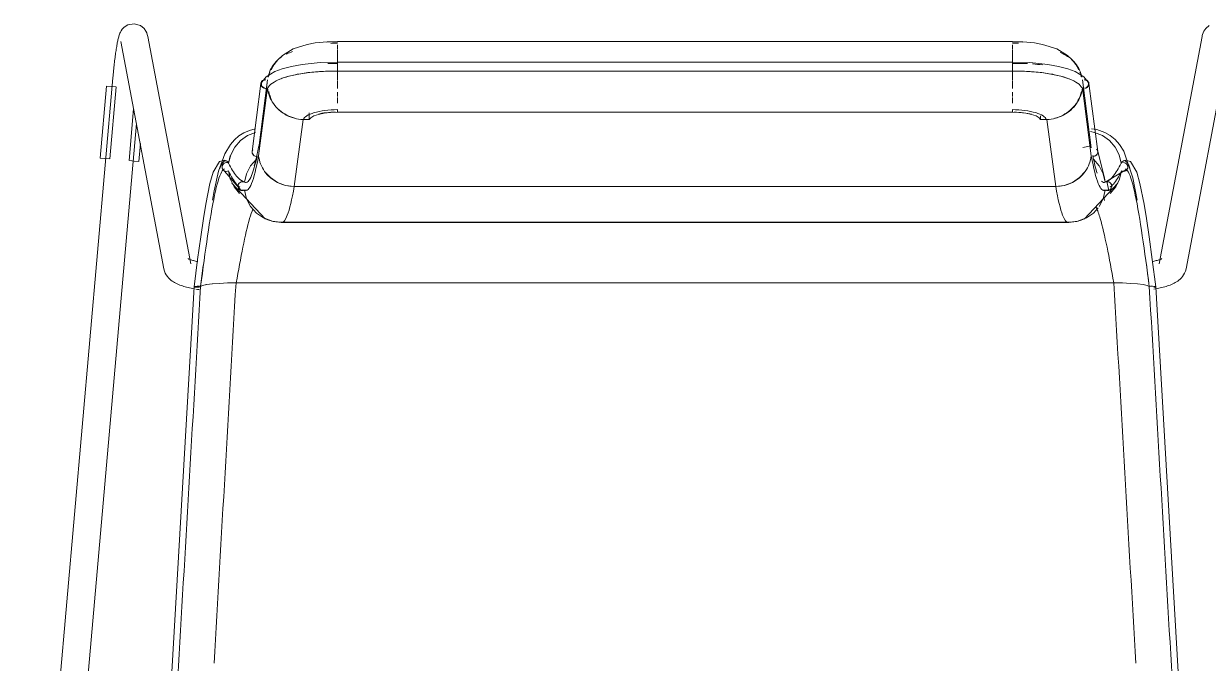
# Model space of a CAD drawing. Header units: millimetres. Extents: x 155927 to 326028, y -36033 to 97293.
# Drawn here: x 166792 to 167309, y 32433 to 32712 of the extents above; entities that cross this region are included whole.
import ezdxf

# ---------------------------------------------------------------- set-up
doc = ezdxf.new("R2010")
doc.units = ezdxf.units.MM
doc.header["$MEASUREMENT"] = 0
doc.layers.add('I-FURN', color=8, linetype='CONTINUOUS', lineweight=9)

msp = doc.modelspace()

# ---------------------------------------------------------------- linework, layer by layer
at = {"layer": 'I-FURN'}
for p, q in [((166837.38, 32711.77), (166835.73, 32710.73)), ((166840.14, 32712.25), (166837.38, 32711.77)), ((166842.89, 32711.42), (166840.14, 32712.25)), ((166833.32, 32706.46), (166833.22, 32706.06)), ((166833.44, 32706.85), (166833.32, 32706.46)), ((166833.56, 32707.25), (166833.44, 32706.85)), ((166833.71, 32707.65), (166833.56, 32707.25)), ((166833.87, 32708.08), (166833.71, 32707.65)), ((166834.09, 32708.56), (166833.87, 32708.08)), ((166834.39, 32709.12), (166834.09, 32708.56)), ((166834.87, 32709.82), (166834.39, 32709.12)), ((166835.73, 32710.73), (166834.87, 32709.82)), ((166842.89, 32711.42), (166844.47, 32710.1)), ((166844.47, 32710.1), (166845.22, 32709.02)), ((166845.22, 32709.02), (166845.59, 32708.21)), ((166845.59, 32708.21), (166845.81, 32707.59)), ((166845.81, 32707.59), (166845.94, 32707.08)), ((166845.94, 32707.08), (166846.03, 32706.66)), ((166864.84, 32607.37), (166846.03, 32706.66)), ((167306.69, 32706.66), (167287.88, 32607.37)), ((167306.78, 32707.08), (167306.69, 32706.66)), ((167306.92, 32707.59), (167306.78, 32707.08)), ((167307.13, 32708.21), (167306.92, 32707.59)), ((167307.51, 32709.02), (167307.13, 32708.21)), ((167308.25, 32710.1), (167307.51, 32709.02)), ((167309.83, 32711.42), (167308.25, 32710.1)), ((166832.35, 32701.74), (166832.25, 32701.17)), ((166832.44, 32702.29), (166832.35, 32701.74)), ((166832.53, 32702.83), (166832.44, 32702.29)), ((166832.63, 32703.34), (166832.53, 32702.83)), ((166832.72, 32703.84), (166832.63, 32703.34)), ((166832.82, 32704.31), (166832.72, 32703.84)), ((166832.91, 32704.77), (166832.82, 32704.31)), ((166833.01, 32705.22), (166832.91, 32704.77)), ((166833.11, 32705.64), (166833.01, 32705.22)), ((166833.22, 32706.06), (166833.11, 32705.64)), ((166834.24, 32704.43), (166853.05, 32605.14)), ((166909.56, 32701.2), (166915.71, 32703.22)), ((166915.71, 32703.22), (166919.21, 32703.87)), ((166919.21, 32703.87), (166924.42, 32704.39)), ((166924.42, 32704.39), (166928.94, 32704.47)), ((167223.79, 32704.48), (166928.94, 32704.48)), ((166928.94, 32704.47), (166928.94, 32704.3)), ((166928.94, 32704.17), (166928.94, 32704.46)), ((166928.94, 32701.23), (166928.94, 32702.98)), ((167223.79, 32704.3), (167223.79, 32704.47)), ((167228.31, 32704.39), (167223.79, 32704.47)), ((167223.79, 32704.46), (167223.79, 32704.17)), ((167223.79, 32702.98), (167223.79, 32701.23)), ((167233.52, 32703.87), (167228.31, 32704.39)), ((167237.01, 32703.22), (167233.52, 32703.87)), ((167243.16, 32701.2), (167237.01, 32703.22)), ((167299.67, 32605.14), (167318.48, 32704.43)), ((166831.63, 32696.74), (166831.54, 32696.06)), ((166831.71, 32697.42), (166831.63, 32696.74)), ((166831.8, 32698.08), (166831.71, 32697.42)), ((166831.89, 32698.73), (166831.8, 32698.08)), ((166831.98, 32699.37), (166831.89, 32698.73)), ((166832.07, 32699.98), (166831.98, 32699.37)), ((166832.16, 32700.59), (166832.07, 32699.98)), ((166832.25, 32701.17), (166832.16, 32700.59)), ((166901.2, 32694.43), (166902.87, 32696.5)), ((166902.87, 32696.5), (166904.85, 32698.33)), ((166904.85, 32698.33), (166909.56, 32701.2)), ((166928.94, 32698.38), (166928.94, 32700.95)), ((166928.94, 32698.22), (166928.94, 32695.19)), ((166928.94, 32695.19), (166928.94, 32698.21)), ((167223.79, 32700.95), (167223.79, 32698.38)), ((167223.79, 32695.19), (167223.79, 32698.22)), ((167223.79, 32698.21), (167223.79, 32695.19)), ((167247.88, 32698.33), (167243.16, 32701.2)), ((167249.86, 32696.5), (167247.88, 32698.33)), ((167251.53, 32694.43), (167249.86, 32696.5)), ((166830.98, 32690.99), (166830.91, 32690.24)), ((166831.06, 32691.73), (166830.98, 32690.99)), ((166831.13, 32692.47), (166831.06, 32691.73)), ((166831.21, 32693.2), (166831.13, 32692.47)), ((166831.29, 32693.93), (166831.21, 32693.2)), ((166831.37, 32694.65), (166831.29, 32693.93)), ((166831.46, 32695.36), (166831.37, 32694.65)), ((166831.54, 32696.06), (166831.46, 32695.36)), ((166897.73, 32689.05), (166901.56, 32691.35)), ((166899.87, 32692.16), (166901.2, 32694.43)), ((166901.56, 32691.35), (166904.73, 32692.54)), ((166904.73, 32692.54), (166908.77, 32693.62)), ((166908.77, 32693.62), (166913.49, 32694.49)), ((166913.49, 32694.49), (166921.38, 32695.29)), ((166922.52, 32691.39), (166916.54, 32690.91)), ((166921.38, 32695.29), (166928.94, 32695.44)), ((166928.94, 32691.48), (166922.52, 32691.39)), ((167223.79, 32695.44), (166928.94, 32695.44)), ((166928.94, 32691.48), (166928.94, 32695.44)), ((166928.94, 32695.44), (166928.94, 32695.37)), ((166928.94, 32695.37), (166928.94, 32695.17)), ((166928.94, 32695.17), (166928.94, 32694.87)), ((166928.94, 32694.87), (166928.94, 32694.48)), ((166928.94, 32694.48), (166928.94, 32694.02)), ((166928.94, 32694.02), (166928.94, 32693.53)), ((166928.94, 32693.53), (166928.94, 32693.03)), ((166928.94, 32693.03), (166928.94, 32692.56)), ((166928.94, 32692.56), (166928.94, 32692.14)), ((166928.94, 32692.14), (166928.94, 32691.81)), ((166928.94, 32691.81), (166928.94, 32691.59)), ((166928.94, 32691.59), (166928.94, 32691.48)), ((166928.94, 32691.5), (166928.94, 32687.69)), ((166928.94, 32687.69), (166928.94, 32691.5)), ((166928.94, 32691.48), (167223.79, 32691.48)), ((167223.79, 32695.44), (167223.79, 32691.59)), ((167231.35, 32695.29), (167223.79, 32695.44)), ((167223.79, 32695.37), (167223.79, 32695.44)), ((167223.79, 32695.17), (167223.79, 32695.37)), ((167223.79, 32694.87), (167223.79, 32695.17)), ((167223.79, 32694.48), (167223.79, 32694.87)), ((167223.79, 32694.02), (167223.79, 32694.48)), ((167223.79, 32693.53), (167223.79, 32694.02)), ((167223.79, 32693.03), (167223.79, 32693.53)), ((167223.79, 32692.56), (167223.79, 32693.03)), ((167223.79, 32692.14), (167223.79, 32692.56)), ((167223.79, 32691.81), (167223.79, 32692.14)), ((167223.79, 32691.59), (167223.79, 32691.81)), ((167223.79, 32687.69), (167223.79, 32691.5)), ((167223.79, 32691.5), (167223.79, 32687.69)), ((167230.01, 32691.4), (167223.79, 32691.48)), ((167236.58, 32690.86), (167230.01, 32691.4)), ((167239.24, 32694.49), (167231.35, 32695.29)), ((167243.95, 32693.62), (167239.24, 32694.49)), ((167247.99, 32692.54), (167243.95, 32693.62)), ((167251.16, 32691.35), (167247.99, 32692.54)), ((167254.99, 32689.05), (167251.16, 32691.35)), ((167252.86, 32692.16), (167251.53, 32694.43)), ((166830.76, 32688.58), (166791.81, 32245.26)), ((166830.77, 32688.74), (166830.76, 32688.58)), ((166830.84, 32689.49), (166830.77, 32688.74)), ((166830.91, 32690.24), (166830.84, 32689.49)), ((166891.63, 32656.39), (166895.48, 32686.17)), ((166894.48, 32658.03), (166898.32, 32687.73)), ((166895.84, 32686.67), (166897.73, 32689.05)), ((166897.55, 32681.76), (166898.17, 32686.53)), ((166904.78, 32688.4), (166904.27, 32688.21)), ((166907.6, 32689.28), (166904.78, 32688.4)), ((166911.1, 32690.08), (166907.6, 32689.28)), ((166916.54, 32690.91), (166911.1, 32690.08)), ((166928.94, 32683.94), (166928.94, 32687.5)), ((167223.79, 32687.5), (167223.79, 32683.94)), ((167240.59, 32690.27), (167236.58, 32690.86)), ((167245.02, 32689.3), (167240.59, 32690.27)), ((167248.46, 32688.21), (167245.02, 32689.3)), ((167254.4, 32687.73), (167258.25, 32658.03)), ((167256.88, 32686.67), (167254.99, 32689.05)), ((167257.24, 32686.17), (167261.1, 32656.39)), ((166825.19, 32653.56), (166827.95, 32684.97)), ((166827.95, 32684.97), (166829.99, 32684.79)), ((166829.42, 32653.19), (166832.18, 32684.6)), ((166829.99, 32684.79), (166832.05, 32684.61)), ((166894.46, 32654.48), (166898.3, 32684.19)), ((166928.94, 32680.47), (166928.94, 32682.31)), ((167223.79, 32682.31), (167223.79, 32680.47)), ((167258.27, 32654.48), (167254.42, 32684.19)), ((167255.17, 32681.76), (167254.86, 32684.2)), ((166928.94, 32677.49), (166928.94, 32679.95)), ((167223.79, 32679.95), (167223.79, 32677.49)), ((166839.85, 32675.05), (166837.87, 32652.45)), ((166910.01, 32641.11), (166913.87, 32670.38)), ((166913.87, 32670.38), (166916.58, 32670.32)), ((166916.58, 32673.32), (166916.58, 32670.32)), ((166916.58, 32670.32), (166917.22, 32671.18)), ((166917.22, 32671.18), (166918.57, 32671.97)), ((166918.57, 32671.97), (166920.56, 32672.64)), ((166920.56, 32672.64), (166923.05, 32673.15)), ((166923.05, 32673.15), (166925.9, 32673.47)), ((166925.9, 32673.47), (166928.94, 32673.57)), ((167223.79, 32673.63), (166928.94, 32673.63)), ((166928.94, 32673.57), (167223.79, 32673.57)), ((167223.79, 32673.57), (167226.83, 32673.47)), ((167226.83, 32673.47), (167229.68, 32673.15)), ((167229.68, 32673.15), (167232.17, 32672.64)), ((167232.17, 32672.64), (167234.15, 32671.97)), ((167234.15, 32671.97), (167235.5, 32671.18)), ((167235.5, 32671.18), (167236.14, 32670.32)), ((167236.14, 32670.32), (167236.14, 32671.98)), ((167236.14, 32670.32), (167238.86, 32670.38)), ((167238.86, 32670.38), (167242.72, 32641.11)), ((166803.77, 32244.21), (166841.06, 32668.71)), ((166890.44, 32665.58), (166888.07, 32664.55)), ((166892.94, 32666.24), (166890.44, 32665.58)), ((167259.64, 32664.73), (167257.9, 32665.1)), ((167257.9, 32665.09), (167259.64, 32664.72)), ((167260.63, 32666.06), (167258.36, 32666.36)), ((167264.23, 32664.77), (167260.63, 32666.06)), ((166842.1, 32652.07), (166842.79, 32659.97)), ((166883.89, 32661.49), (166882.16, 32659.53)), ((166885.87, 32663.18), (166883.89, 32661.49)), ((166886.48, 32661.15), (166884, 32658.33)), ((166888.07, 32664.55), (166885.87, 32663.18)), ((166889.57, 32663.33), (166886.48, 32661.15)), ((166893.08, 32664.73), (166889.57, 32663.33)), ((167263.16, 32663.33), (167259.64, 32664.73)), ((167266.24, 32661.15), (167263.16, 32663.33)), ((167266.5, 32663.43), (167264.23, 32664.77)), ((167268.72, 32658.33), (167266.24, 32661.15)), ((167268.67, 32661.65), (167266.5, 32663.43)), ((167270.66, 32659.41), (167268.67, 32661.65)), ((166879.65, 32655.42), (166876.98, 32647.79)), ((166882.16, 32659.53), (166879.65, 32655.42)), ((166882.26, 32655.01), (166881.36, 32651.38)), ((166884, 32658.33), (166882.26, 32655.01)), ((166891.68, 32656.63), (166891.61, 32656.16)), ((166891.61, 32656.16), (166891.68, 32655.69)), ((166891.87, 32657.07), (166891.68, 32656.63)), ((166891.68, 32655.69), (166891.87, 32655.25)), ((166891.87, 32655.25), (166892.17, 32654.86)), ((166892.17, 32654.86), (166892.55, 32654.56)), ((166893.23, 32652.52), (166894.6, 32658.81)), ((167258.12, 32658.81), (167254.63, 32658.12)), ((167260.18, 32654.56), (167260.56, 32654.86)), ((167260.86, 32657.07), (167260.56, 32657.45)), ((167260.56, 32654.86), (167260.85, 32655.25)), ((167260.85, 32655.25), (167261.04, 32655.69)), ((167261.04, 32656.63), (167260.86, 32657.07)), ((167261.11, 32656.16), (167261.04, 32656.63)), ((167261.04, 32655.69), (167261.11, 32656.16)), ((167261.08, 32656.47), (167264.05, 32644.85)), ((167270.46, 32655.01), (167268.72, 32658.33)), ((167271.36, 32651.38), (167270.46, 32655.01)), ((167272.48, 32656.58), (167270.66, 32659.41)), ((167276.47, 32644.87), (167272.48, 32656.58)), ((166827.23, 32653.38), (166825.19, 32653.56)), ((166829.29, 32653.2), (166827.23, 32653.38)), ((166840.05, 32652.25), (166837.99, 32652.44)), ((166842.1, 32652.07), (166840.05, 32652.25)), ((166874.58, 32647.43), (166877.35, 32652.06)), ((166877.35, 32652.06), (166879.54, 32652.59)), ((166878.56, 32650.16), (166878.48, 32649.67)), ((166878.48, 32649.67), (166878.54, 32649.19)), ((166878.49, 32649.67), (166878.56, 32650.16)), ((166878.55, 32649.19), (166878.49, 32649.67)), ((166878.56, 32650.16), (166878.76, 32650.61)), ((166878.75, 32650.61), (166878.56, 32650.16)), ((166879.05, 32651.01), (166878.75, 32650.61)), ((166878.76, 32650.61), (166879.06, 32651.01)), ((166879.44, 32651.31), (166879.05, 32651.01)), ((166879.06, 32651.01), (166879.44, 32651.31)), ((166879.44, 32651.31), (166879.9, 32651.51)), ((166879.9, 32651.51), (166879.44, 32651.31)), ((166879.54, 32652.59), (166880.45, 32652.3)), ((166879.9, 32651.51), (166880.39, 32651.58)), ((166880.39, 32651.58), (166879.9, 32651.51)), ((166880.39, 32651.58), (166880.89, 32651.54)), ((166880.89, 32651.54), (166880.39, 32651.58)), ((166880.89, 32651.54), (166881.36, 32651.37)), ((166881.36, 32651.38), (166880.89, 32651.54)), ((166881.36, 32651.37), (166882.08, 32654.47)), ((166890.97, 32650.12), (166889.21, 32646.72)), ((166893.47, 32652.99), (166890.97, 32650.12)), ((166892.47, 32650.09), (166893.23, 32652.52)), ((166892.55, 32654.56), (166893, 32654.37)), ((166893, 32654.37), (166893.49, 32654.29)), ((166893.49, 32654.29), (166893.99, 32654.33)), ((167258.74, 32654.33), (167259.23, 32654.29)), ((167259.23, 32654.29), (167259.72, 32654.37)), ((167261.76, 32650.12), (167259.25, 32652.99)), ((167259.72, 32654.37), (167260.18, 32654.56)), ((167263.51, 32646.72), (167261.76, 32650.12)), ((167271.36, 32651.37), (167271.83, 32651.54)), ((167271.84, 32651.54), (167271.36, 32651.38)), ((167273.19, 32652.59), (167272.27, 32652.3)), ((167272.33, 32651.58), (167272.83, 32651.51)), ((167272.83, 32651.51), (167272.33, 32651.58)), ((167272.83, 32651.51), (167273.28, 32651.31)), ((167273.28, 32651.31), (167272.83, 32651.51)), ((167275.37, 32652.06), (167273.19, 32652.59)), ((167273.28, 32651.31), (167273.67, 32651.01)), ((167273.67, 32651.01), (167273.28, 32651.31)), ((167273.67, 32651.01), (167273.97, 32650.61)), ((167273.97, 32650.61), (167273.67, 32651.01)), ((167273.97, 32650.61), (167274.16, 32650.16)), ((167274.17, 32650.16), (167273.97, 32650.61)), ((167274.16, 32650.16), (167274.24, 32649.67)), ((167274.24, 32649.67), (167274.17, 32650.16)), ((167274.24, 32649.67), (167274.18, 32649.19)), ((167274.18, 32649.19), (167274.24, 32649.67)), ((167278.14, 32647.43), (167275.37, 32652.06)), ((166873.18, 32642.43), (166874.58, 32647.43)), ((166876.98, 32647.79), (166875.09, 32639.27)), ((166878.54, 32649.19), (166878.73, 32648.73)), ((166878.73, 32648.73), (166878.55, 32649.19)), ((166878.68, 32648.82), (166886.81, 32639.4)), ((166878.84, 32648.55), (166878.71, 32648.76)), ((166879.02, 32648.33), (166878.73, 32648.73)), ((166878.73, 32648.73), (166879.01, 32648.32)), ((166879.01, 32648.32), (166879.39, 32648.01)), ((166879.4, 32648.01), (166879.02, 32648.33)), ((166879.39, 32648.01), (166879.84, 32647.8)), ((166879.85, 32647.8), (166879.4, 32648.01)), ((166879.84, 32647.8), (166880.33, 32647.71)), ((166880.34, 32647.71), (166879.85, 32647.8)), ((166880.33, 32647.71), (166880.83, 32647.74)), ((166880.84, 32647.74), (166880.34, 32647.71)), ((166880.83, 32647.74), (166881.31, 32647.89)), ((166881.31, 32647.89), (166880.84, 32647.74)), ((166882.1, 32644.28), (166881.31, 32647.89)), ((166881.31, 32647.89), (166882.09, 32644.27)), ((166889.21, 32646.72), (166888.32, 32643.01)), ((166897.09, 32647.72), (166899.58, 32644.98)), ((166899.58, 32644.98), (166902.69, 32642.9)), ((167250.03, 32642.9), (167253.15, 32644.98)), ((167253.15, 32644.98), (167255.64, 32647.72)), ((167264.41, 32643.01), (167263.51, 32646.72)), ((167264.05, 32644.85), (167264.37, 32642.99)), ((167274.04, 32648.82), (167264.65, 32643.11)), ((167271.42, 32647.89), (167270.62, 32644.28)), ((167270.63, 32644.27), (167271.42, 32647.89)), ((167271.89, 32647.74), (167271.42, 32647.89)), ((167271.42, 32647.89), (167271.89, 32647.74)), ((167272.39, 32647.71), (167271.89, 32647.74)), ((167271.89, 32647.74), (167272.39, 32647.71)), ((167272.88, 32647.8), (167272.39, 32647.71)), ((167272.39, 32647.71), (167272.88, 32647.8)), ((167273.33, 32648.01), (167272.88, 32647.8)), ((167272.88, 32647.8), (167273.33, 32648.01)), ((167273.71, 32648.33), (167273.33, 32648.01)), ((167273.33, 32648.01), (167273.71, 32648.32)), ((167274, 32648.73), (167273.71, 32648.33)), ((167273.71, 32648.32), (167274, 32648.73)), ((167274.18, 32649.19), (167274, 32648.73)), ((167274, 32648.73), (167274.18, 32649.19)), ((167278.37, 32635.2), (167276.47, 32644.87)), ((167279.55, 32642.43), (167278.14, 32647.43)), ((166871.37, 32633.41), (166873.18, 32642.43)), ((166875.09, 32639.27), (166874.35, 32635.2)), ((166882.12, 32644.18), (166883.73, 32640.95)), ((166883.74, 32640.95), (166882.13, 32644.19)), ((166882.79, 32642.62), (166897.39, 32626.93)), ((166883.73, 32640.95), (166886.14, 32638.12)), ((166886.14, 32638.11), (166883.74, 32640.95)), ((166885.48, 32641.25), (166885.55, 32641.74)), ((166885.54, 32641.74), (166885.48, 32641.25)), ((166885.55, 32640.76), (166885.48, 32641.25)), ((166885.48, 32641.25), (166885.54, 32640.76)), ((166885.73, 32642.21), (166885.54, 32641.74)), ((166885.54, 32640.76), (166885.73, 32640.3)), ((166885.55, 32641.74), (166885.74, 32642.2)), ((166885.74, 32640.3), (166885.55, 32640.76)), ((166886.03, 32642.61), (166885.73, 32642.21)), ((166885.73, 32640.3), (166886.03, 32639.9)), ((166885.74, 32642.2), (166886.03, 32642.61)), ((166886.03, 32639.9), (166885.74, 32640.3)), ((166886.03, 32642.61), (166886.41, 32642.92)), ((166886.41, 32642.92), (166886.03, 32642.61)), ((166886.41, 32639.59), (166886.03, 32639.9)), ((166886.03, 32639.9), (166886.41, 32639.58)), ((166886.41, 32642.92), (166886.86, 32643.12)), ((166886.86, 32643.12), (166886.41, 32642.92)), ((166886.86, 32639.38), (166886.41, 32639.59)), ((166886.41, 32639.58), (166886.86, 32639.38)), ((166886.51, 32639.53), (166889.39, 32639.48)), ((166887.35, 32643.21), (166886.86, 32643.12)), ((166886.86, 32643.12), (166887.35, 32643.2)), ((166887.35, 32639.3), (166886.86, 32639.38)), ((166886.86, 32639.38), (166887.35, 32639.3)), ((166887.85, 32643.17), (166887.35, 32643.21)), ((166887.35, 32643.2), (166887.85, 32643.17)), ((166887.85, 32639.34), (166887.35, 32639.3)), ((166887.35, 32639.3), (166887.85, 32639.34)), ((166887.64, 32643.29), (166888.07, 32643.11)), ((166887.85, 32643.17), (166888.32, 32643)), ((166888.32, 32643.01), (166887.85, 32643.17)), ((166888.32, 32639.5), (166887.85, 32639.34)), ((166887.85, 32639.34), (166888.32, 32639.5)), ((166888.32, 32639.5), (166889.21, 32635.79)), ((166902.69, 32642.9), (166906.24, 32641.58)), ((166906.24, 32641.58), (166910.01, 32641.11)), ((167242.72, 32641.11), (166910.01, 32641.11)), ((166910.01, 32641.11), (167242.72, 32641.11)), ((167242.72, 32641.11), (167246.49, 32641.58)), ((167246.49, 32641.58), (167250.03, 32642.9)), ((167269.93, 32642.62), (167255.33, 32626.93)), ((167266.22, 32639.53), (167263.34, 32639.48)), ((167263.51, 32635.79), (167264.41, 32639.5)), ((167264.4, 32643), (167264.87, 32643.17)), ((167264.87, 32639.34), (167264.4, 32639.5)), ((167264.88, 32643.17), (167264.41, 32643.01)), ((167264.41, 32639.5), (167264.88, 32639.34)), ((167264.87, 32643.17), (167265.37, 32643.2)), ((167265.37, 32639.3), (167264.87, 32639.34)), ((167265.37, 32643.21), (167264.88, 32643.17)), ((167264.88, 32639.34), (167265.37, 32639.3)), ((167265.92, 32639.4), (167265.08, 32643.29)), ((167265.87, 32643.12), (167265.37, 32643.21)), ((167265.37, 32643.2), (167265.86, 32643.12)), ((167265.86, 32639.38), (167265.37, 32639.3)), ((167265.37, 32639.3), (167265.87, 32639.38)), ((167265.86, 32643.12), (167266.31, 32642.92)), ((167266.31, 32639.59), (167265.86, 32639.38)), ((167266.32, 32642.92), (167265.87, 32643.12)), ((167265.87, 32639.38), (167266.32, 32639.58)), ((167266.31, 32642.92), (167266.7, 32642.61)), ((167266.7, 32639.9), (167266.31, 32639.59)), ((167266.7, 32642.61), (167266.32, 32642.92)), ((167266.32, 32639.58), (167266.7, 32639.9)), ((167268.98, 32640.95), (167266.59, 32638.11)), ((167266.59, 32638.12), (167268.99, 32640.95)), ((167266.7, 32642.61), (167266.99, 32642.2)), ((167266.99, 32642.21), (167266.7, 32642.61)), ((167266.99, 32640.3), (167266.7, 32639.9)), ((167266.7, 32639.9), (167266.99, 32640.3)), ((167267.18, 32641.74), (167266.99, 32642.21)), ((167266.99, 32642.2), (167267.18, 32641.74)), ((167267.18, 32640.76), (167266.99, 32640.3)), ((167266.99, 32640.3), (167267.18, 32640.76)), ((167267.18, 32641.74), (167267.24, 32641.25)), ((167267.25, 32641.25), (167267.18, 32641.74)), ((167267.24, 32641.25), (167267.18, 32640.76)), ((167267.18, 32640.76), (167267.25, 32641.25)), ((167270.62, 32644.28), (167268.98, 32640.95)), ((167268.99, 32640.95), (167270.63, 32644.27)), ((167281.35, 32633.41), (167279.55, 32642.43)), ((166889.21, 32635.79), (166890.96, 32632.39)), ((166890.97, 32632.4), (166889.22, 32635.79)), ((167263.51, 32635.79), (167261.76, 32632.4)), ((167261.76, 32632.39), (167263.51, 32635.79)), ((166870.34, 32627.09), (166871.37, 32633.41)), ((166890.96, 32632.39), (166893.47, 32629.52)), ((166893.48, 32629.52), (166890.97, 32632.4)), ((166893.47, 32629.52), (166896.61, 32627.35)), ((166896.61, 32627.35), (166893.48, 32629.52)), ((167259.25, 32629.52), (167256.11, 32627.35)), ((167256.12, 32627.35), (167259.25, 32629.52)), ((167261.31, 32631.77), (167259.25, 32629.52)), ((167259.25, 32629.52), (167261.31, 32631.76)), ((167282.39, 32627.09), (167281.35, 32633.41)), ((166869.16, 32619.08), (166870.34, 32627.09)), ((166896.29, 32627.52), (166900.76, 32625.8)), ((166900.18, 32625.99), (166896.61, 32627.35)), ((166896.61, 32627.35), (166900.18, 32625.98)), ((166897.39, 32626.93), (166899.32, 32626.22)), ((166903.97, 32625.51), (166900.18, 32625.99)), ((166900.18, 32625.98), (166903.97, 32625.51)), ((166900.76, 32625.8), (166904.51, 32625.36)), ((167248.75, 32625.51), (166903.97, 32625.51)), ((166903.97, 32625.51), (167248.75, 32625.51)), ((166904.51, 32625.36), (167209.31, 32625.36)), ((167209.31, 32625.36), (167248.22, 32625.36)), ((167251.97, 32625.8), (167248.22, 32625.36)), ((167252.54, 32625.99), (167248.75, 32625.51)), ((167248.75, 32625.51), (167252.55, 32625.98)), ((167256.43, 32627.52), (167251.97, 32625.8)), ((167256.11, 32627.35), (167252.54, 32625.99)), ((167252.55, 32625.98), (167256.12, 32627.35)), ((167255.33, 32626.93), (167253.41, 32626.22)), ((167283.57, 32619.08), (167282.39, 32627.09)), ((166867.8, 32609.15), (166869.16, 32619.08)), ((167284.92, 32609.15), (167283.57, 32619.08)), ((166863.62, 32609.6), (166863.65, 32609.58)), ((166863.65, 32609.58), (166863.72, 32609.54)), ((166863.72, 32609.54), (166863.81, 32609.49)), ((166863.81, 32609.49), (166863.96, 32609.42)), ((166863.96, 32609.42), (166864.16, 32609.33)), ((166864.16, 32609.33), (166864.39, 32609.24)), ((166864.39, 32609.24), (166864.66, 32609.14)), ((166864.66, 32609.14), (166864.96, 32609.03)), ((166864.96, 32609.03), (166865.3, 32608.92)), ((166865.3, 32608.92), (166865.66, 32608.81)), ((166865.66, 32608.81), (166866.06, 32608.71)), ((166866.06, 32608.71), (166866.48, 32608.6)), ((166866.25, 32597.29), (166867.8, 32609.15)), ((166866.48, 32608.6), (166866.92, 32608.5)), ((166866.92, 32608.5), (166867.39, 32608.4)), ((166867.39, 32608.4), (166867.89, 32608.3)), ((167285.33, 32608.4), (167284.84, 32608.3)), ((167286.48, 32597.29), (167284.92, 32609.15)), ((167285.8, 32608.5), (167285.33, 32608.4)), ((167286.25, 32608.6), (167285.8, 32608.5)), ((167286.67, 32608.71), (167286.25, 32608.6)), ((167287.06, 32608.81), (167286.67, 32608.71)), ((167287.43, 32608.92), (167287.06, 32608.81)), ((167287.76, 32609.03), (167287.43, 32608.92)), ((167288.07, 32609.14), (167287.76, 32609.03)), ((167288.34, 32609.24), (167288.07, 32609.14)), ((167288.57, 32609.33), (167288.34, 32609.24)), ((167288.76, 32609.42), (167288.57, 32609.33)), ((167288.92, 32609.49), (167288.76, 32609.42)), ((167289, 32609.54), (167288.92, 32609.49)), ((167289.08, 32609.58), (167289, 32609.54)), ((167289.1, 32609.6), (167289.08, 32609.58)), ((166853.05, 32605.14), (166853.31, 32604.15)), ((166853.31, 32604.15), (166853.68, 32603.25)), ((166853.68, 32603.25), (166854.11, 32602.46)), ((167299.05, 32603.25), (167298.61, 32602.46)), ((167299.41, 32604.15), (167299.05, 32603.25)), ((167299.67, 32605.14), (167299.41, 32604.15)), ((166854.11, 32602.46), (166854.6, 32601.78)), ((166854.6, 32601.78), (166855.11, 32601.18)), ((166855.11, 32601.18), (166855.63, 32600.66)), ((166855.63, 32600.66), (166856.16, 32600.21)), ((166856.16, 32600.21), (166856.69, 32599.81)), ((166856.69, 32599.81), (166857.23, 32599.45)), ((166857.23, 32599.45), (166857.77, 32599.12)), ((166857.77, 32599.12), (166858.3, 32598.83)), ((166858.3, 32598.83), (166858.85, 32598.56)), ((166858.85, 32598.56), (166859.41, 32598.31)), ((166859.41, 32598.31), (166859.98, 32598.07)), ((166859.98, 32598.07), (166860.57, 32597.85)), ((166860.57, 32597.85), (166861.16, 32597.65)), ((166869.11, 32597.48), (166870.01, 32597.88)), ((166870.01, 32597.88), (166869.11, 32597.48)), ((166871.76, 32598.25), (166870.01, 32597.88)), ((166870.01, 32597.88), (166871.75, 32598.24)), ((166874.26, 32598.56), (166871.76, 32598.25)), ((166871.76, 32598.25), (166874.22, 32598.55)), ((166874.25, 32598.56), (166877.31, 32598.79)), ((166877.36, 32598.8), (166874.26, 32598.56)), ((166877.36, 32598.8), (166880.83, 32598.95)), ((166880.89, 32598.95), (166877.36, 32598.8)), ((166880.89, 32598.95), (166884.58, 32599.01)), ((166884.66, 32599.01), (166880.89, 32598.95)), ((167268.06, 32599.01), (166884.66, 32599.01)), ((166884.66, 32599.01), (167268.06, 32599.01)), ((167271.83, 32598.95), (167268.06, 32599.01)), ((167268.14, 32599.01), (167271.83, 32598.95)), ((167275.37, 32598.8), (167271.83, 32598.95)), ((167271.89, 32598.95), (167275.37, 32598.8)), ((167278.47, 32598.56), (167275.37, 32598.8)), ((167275.41, 32598.79), (167278.47, 32598.56)), ((167280.96, 32598.25), (167278.47, 32598.56)), ((167278.5, 32598.55), (167280.96, 32598.25)), ((167282.71, 32597.88), (167280.96, 32598.25)), ((167280.97, 32598.24), (167282.71, 32597.88)), ((167282.71, 32597.88), (167283.61, 32597.48)), ((167283.61, 32597.48), (167282.71, 32597.88)), ((167292.16, 32597.85), (167291.57, 32597.65)), ((167292.74, 32598.07), (167292.16, 32597.85)), ((167293.31, 32598.31), (167292.74, 32598.07)), ((167293.87, 32598.56), (167293.31, 32598.31)), ((167294.42, 32598.83), (167293.87, 32598.56)), ((167294.96, 32599.12), (167294.42, 32598.83)), ((167295.5, 32599.45), (167294.96, 32599.12)), ((167296.03, 32599.81), (167295.5, 32599.45)), ((167296.57, 32600.21), (167296.03, 32599.81)), ((167297.1, 32600.66), (167296.57, 32600.21)), ((167297.62, 32601.18), (167297.1, 32600.66)), ((167298.13, 32601.78), (167297.62, 32601.18)), ((167298.61, 32602.46), (167298.13, 32601.78)), ((166866.24, 32597.29), (166846.96, 32265.38)), ((166861.16, 32597.65), (166861.76, 32597.45)), ((166861.76, 32597.45), (166862.38, 32597.27)), ((166862.38, 32597.27), (166863.01, 32597.1)), ((166863.01, 32597.1), (166863.65, 32596.94)), ((166863.65, 32596.94), (166864.31, 32596.78)), ((166864.31, 32596.78), (166864.98, 32596.64)), ((166864.98, 32596.64), (166865.66, 32596.51)), ((166865.66, 32596.51), (166866.35, 32596.38)), ((166866.24, 32597.29), (166866.32, 32597.34)), ((166866.31, 32597.24), (166866.24, 32597.29)), ((166866.32, 32597.34), (166866.25, 32597.29)), ((166866.25, 32597.29), (166866.31, 32597.24)), ((166866.31, 32597.24), (166866.49, 32597.19)), ((166866.49, 32597.19), (166866.31, 32597.24)), ((166866.51, 32597.39), (166866.32, 32597.34)), ((166866.32, 32597.34), (166866.51, 32597.39)), ((166866.49, 32597.19), (166866.78, 32597.14)), ((166866.78, 32597.14), (166866.49, 32597.19)), ((166866.81, 32597.44), (166866.51, 32597.39)), ((166866.51, 32597.39), (166866.81, 32597.44)), ((166866.78, 32597.14), (166867.16, 32597.11)), ((166867.16, 32597.11), (166866.78, 32597.14)), ((166867.2, 32597.47), (166866.81, 32597.44)), ((166866.81, 32597.44), (166867.19, 32597.47)), ((166867.05, 32596.27), (166867.77, 32596.16)), ((166867.16, 32597.11), (166867.61, 32597.09)), ((166867.61, 32597.09), (166867.16, 32597.11)), ((166867.19, 32597.47), (166867.65, 32597.49)), ((166867.65, 32597.49), (166867.2, 32597.47)), ((166867.61, 32597.09), (166868.11, 32597.08)), ((166868.1, 32597.08), (166867.61, 32597.09)), ((166868.14, 32597.5), (166867.65, 32597.49)), ((166867.65, 32597.49), (166868.14, 32597.5)), ((166867.77, 32596.16), (166868.5, 32596.06)), ((166868.6, 32597.08), (166868.1, 32597.08)), ((166868.11, 32597.08), (166868.6, 32597.08)), ((166868.64, 32597.5), (166868.14, 32597.5)), ((166868.14, 32597.5), (166868.64, 32597.5)), ((166869.11, 32597.48), (166868.64, 32597.5)), ((166868.64, 32597.5), (166869.11, 32597.48)), ((167284.08, 32597.5), (167283.61, 32597.48)), ((167283.61, 32597.48), (167284.08, 32597.5)), ((167284.58, 32597.5), (167284.08, 32597.5)), ((167284.08, 32597.5), (167284.58, 32597.5)), ((167285.07, 32597.49), (167284.58, 32597.5)), ((167284.58, 32597.5), (167285.08, 32597.49)), ((167285.53, 32597.47), (167285.07, 32597.49)), ((167285.08, 32597.49), (167285.53, 32597.47)), ((167285.91, 32597.44), (167285.53, 32597.47)), ((167285.53, 32597.47), (167285.92, 32597.44)), ((167285.56, 32597.11), (167285.94, 32597.14)), ((167285.94, 32597.14), (167285.56, 32597.11)), ((167286.37, 32596.38), (167285.67, 32596.27)), ((167286.21, 32597.39), (167285.91, 32597.44)), ((167285.92, 32597.44), (167286.22, 32597.39)), ((167285.94, 32597.14), (167286.23, 32597.19)), ((167286.23, 32597.19), (167285.94, 32597.14)), ((167287.07, 32596.51), (167286.37, 32596.38)), ((167286.41, 32597.24), (167286.48, 32597.29)), ((167286.48, 32597.29), (167286.42, 32597.24)), ((167286.48, 32597.29), (167305.77, 32265.38)), ((167287.75, 32596.64), (167287.07, 32596.51)), ((167288.42, 32596.78), (167287.75, 32596.64)), ((167289.07, 32596.94), (167288.42, 32596.78)), ((167289.72, 32597.1), (167289.07, 32596.94)), ((167290.35, 32597.27), (167289.72, 32597.1)), ((167290.96, 32597.45), (167290.35, 32597.27)), ((167291.57, 32597.65), (167290.96, 32597.45))]:
    msp.add_line(p, q, dxfattribs=at)
for centre, major_axis, ratio, start_param, end_param in [((166928.94, 32700.2), (-12.4, 0), 0.287441, 4.712389, 4.950404), ((167223.79, 32700.2), (-12.4, 0), 0.287441, 4.492176, 4.712389), ((166928.94, 32688.73), (0, -15.75), 0.000004, 5.8107, 5.99294), ((167223.79, 32688.73), (0, -15.75), 0.000004, 0.290246, 0.472486), ((166893.58, 32656.16), (-1.96, 0), 0.955139, 5.775592, 8.064923), ((167259.15, 32656.16), (-1.96, 0), 0.955139, 1.359855, 3.903556), ((166910.14, 32656.18), (-15.78, 0), 0.955139, 0.112537, 0.354036), ((166910.14, 32656.18), (-15.78, 0), 0.955139, 0.354206, 0.595753), ((167242.59, 32656.18), (-15.78, 0), 0.955139, 2.545839, 2.787386), ((167242.59, 32656.18), (-15.78, 0), 0.955139, 2.787556, 3.029056), ((166910.14, 32656.18), (-15.78, 0), 0.955139, 0.595876, 1.562553), ((167242.59, 32656.18), (-15.78, 0), 0.955139, 1.579038, 2.545717)]:
    msp.add_ellipse(centre, major_axis=major_axis, ratio=ratio, start_param=start_param, end_param=end_param, dxfattribs=at)
for points in [[(166923.97, 32704.16), (166925.55, 32704.32), (166927.22, 32704.39), (166928.94, 32704.38)], [(167223.79, 32704.38), (167225.37, 32704.39), (167226.87, 32704.31), (167228.3, 32704.18)], [(166909.33, 32700.03), (166908.38, 32699.77), (166907.44, 32699.42), (166906.55, 32699)], [(166898.51, 32684.18), (166898.86, 32684.9), (166900.17, 32686.31), (166903.87, 32688.21), (166908.94, 32689.73), (166915.08, 32690.84), (166921.94, 32691.47), (166926.59, 32691.55), (166928.94, 32691.5)], [(166898.79, 32689.14), (166898.94, 32689.79), (166899.14, 32690.44), (166899.38, 32691.07)], [(166924.67, 32694.89), (166926.09, 32694.92), (166927.51, 32694.93), (166928.94, 32694.9)], [(167223.79, 32694.9), (167226.01, 32694.94), (167228.21, 32694.91), (167230.39, 32694.8)], [(167232.6, 32694.66), (167234.07, 32694.55), (167235.53, 32694.41), (167236.94, 32694.23)], [(167253.34, 32691.06), (167253.59, 32690.41), (167253.75, 32689.73), (167253.9, 32689.05)], [(167248.63, 32688.14), (167250.09, 32687.57), (167252.56, 32686.31), (167253.87, 32684.9), (167254.22, 32684.18)], [(166898.04, 32684.03), (166897.96, 32684.02), (166897.79, 32684), (166897.63, 32684), (166897.54, 32684)], [(166898.3, 32684.19), (166898.45, 32682.94), (166899.03, 32680.57), (166900.8, 32677.23), (166903.32, 32674.39), (166906.47, 32672.2), (166910.07, 32670.78), (166912.57, 32670.42), (166913.87, 32670.38)], [(166900.29, 32678.67), (166899.59, 32679.93), (166899.19, 32681.3), (166898.85, 32682.68)], [(167238.86, 32670.38), (167240.15, 32670.42), (167242.65, 32670.78), (167246.25, 32672.2), (167249.4, 32674.39), (167251.93, 32677.23), (167253.69, 32680.57), (167254.27, 32682.94), (167254.42, 32684.19)], [(167253.96, 32682.67), (167253.65, 32681.28), (167253.15, 32679.91), (167252.45, 32678.66)], [(166914.11, 32670.4), (166914.37, 32671.51), (166917.75, 32673.68), (166925.15, 32674.64), (166928.94, 32674.7)], [(166928.1, 32673.63), (166925.32, 32673.57), (166922.18, 32673.3), (166920.56, 32672.69)], [(167223.79, 32674.7), (167225.68, 32674.67), (167229.42, 32674.41), (167234.22, 32673.45), (167237.54, 32672.05), (167238.48, 32670.95), (167238.61, 32670.4)], [(167232.17, 32672.69), (167230.11, 32673.23), (167227.4, 32673.52), (167224.62, 32673.61)], [(167258.89, 32654.69), (167259.55, 32651.57), (167260.21, 32648.65), (167260.87, 32646.93)], [(166894.46, 32654.48), (166893.44, 32648.98), (166891.39, 32640.92), (166889.34, 32638.95), (166888.32, 32639.5)], [(167258.27, 32654.48), (167259.29, 32648.98), (167261.34, 32640.92), (167263.38, 32638.95), (167264.4, 32639.5)], [(167262.77, 32643.43), (167263.32, 32642.86), (167263.86, 32642.71), (167264.4, 32643)], [(167263.85, 32636.44), (167263.9, 32635.98), (167263.96, 32635.51), (167264.01, 32635.04)], [(166903.97, 32625.51), (166904.15, 32625.41), (166904.33, 32625.36), (166904.51, 32625.36)], [(167248.22, 32625.36), (167248.4, 32625.36), (167248.58, 32625.41), (167248.75, 32625.51)], [(166870.29, 32606.65), (166869.9, 32603.62), (166869.51, 32600.55), (166869.13, 32597.49)], [(167282.41, 32606.84), (167282.81, 32603.75), (167283.2, 32600.62), (167283.6, 32597.49)], [(166875, 32432.77), (166878.19, 32488.23), (166881.39, 32543.65), (166884.58, 32599.01)], [(167268.14, 32599.01), (167271.34, 32543.65), (167274.53, 32488.23), (167277.73, 32432.77)], [(166849.79, 32265.48), (166853.01, 32320.88), (166859.45, 32431.65), (166865.89, 32542.24), (166869.11, 32597.48)], [(167302.93, 32265.48), (167299.71, 32320.88), (167293.27, 32431.65), (167286.83, 32542.24), (167283.61, 32597.48)]]:
    msp.add_open_spline(points, degree=3, dxfattribs=at)
for points, knots in [([(166904.58, 32697.85), (166904.18, 32697.58), (166902.81, 32696.54), (166900.81, 32694.38), (166899.2, 32691.53), (166898.73, 32689.59), (166898.57, 32688.82)], [0.434972, 0.434972, 0.434972, 0.434972, 0.5, 0.6666667, 0.8333333, 0.9407177, 0.9407177, 0.9407177, 0.9407177]), ([(167248.49, 32697.61), (167247.77, 32698.13), (167246.51, 32698.85), (167245.18, 32699.48), (167244.67, 32699.68)], [0.5455526, 0.5455526, 0.5455526, 0.5455526, 0.6666667, 0.739481, 0.739481, 0.739481, 0.739481]), ([(167254.19, 32688.93), (167254.03, 32689.67), (167253.47, 32691.55), (167251.92, 32694.38), (167250.25, 32696.21), (167249.29, 32696.98)], [0.0634811, 0.0634811, 0.0634811, 0.0634811, 0.1666667, 0.3333333, 0.5, 0.5, 0.5, 0.5]), ([(167223.79, 32691.5), (167226.13, 32691.55), (167230.79, 32691.48), (167237.63, 32690.84), (167243.74, 32689.75), (167246.96, 32688.74), (167248.45, 32688.21)], [0.0000052, 0.0000052, 0.0000052, 0.0000052, 0.1666667, 0.3333333, 0.5, 0.6602535, 0.6602535, 0.6602535, 0.6602535]), ([(166897.45, 32687.77), (166897.31, 32687.77), (166897.08, 32687.76), (166896.79, 32687.69), (166896.52, 32687.59), (166896.21, 32687.41), (166895.89, 32687.12), (166895.65, 32686.76), (166895.52, 32686.41), (166895.47, 32686.1), (166895.47, 32685.83), (166895.5, 32685.56), (166895.57, 32685.31), (166895.69, 32685.06), (166895.88, 32684.75), (166896.2, 32684.42), (166896.6, 32684.19), (166896.95, 32684.07), (166897.33, 32684), (166897.77, 32684), (166898.13, 32684.11), (166898.3, 32684.19)], [0.1111111, 0.1111111, 0.1111111, 0.1111111, 0.1666667, 0.1944444, 0.2222222, 0.2777778, 0.3333333, 0.3888889, 0.4444444, 0.4791667, 0.5138889, 0.5486111, 0.5833333, 0.6180556, 0.6527778, 0.7222222, 0.7916667, 0.8263889, 0.8611111, 0.9305556, 1, 1, 1, 1]), ([(166897.05, 32684.1), (166896.93, 32684.13), (166896.7, 32684.23), (166896.29, 32684.51), (166895.83, 32685.05), (166895.58, 32685.93), (166895.81, 32686.71), (166896.2, 32687.22), (166896.59, 32687.52), (166897.05, 32687.71), (166897.38, 32687.75), (166897.54, 32687.75)], [-0.8125, -0.8125, -0.8125, -0.8125, -0.765625, -0.71875, -0.625, -0.5, -0.375, -0.3125, -0.25, -0.1875, -0.125, -0.125, -0.125, -0.125]), ([(167255.18, 32687.75), (167255.35, 32687.75), (167255.64, 32687.71), (167256.02, 32687.57), (167256.44, 32687.31), (167256.89, 32686.79), (167257.14, 32685.93), (167256.91, 32685.13), (167256.52, 32684.6), (167256.14, 32684.29), (167255.83, 32684.14), (167255.67, 32684.1)], [-0.875, -0.875, -0.875, -0.875, -0.8125, -0.765625, -0.71875, -0.625, -0.5, -0.375, -0.3125, -0.25, -0.1875, -0.1875, -0.1875, -0.1875]), ([(167255.28, 32684.01), (167255.42, 32684.01), (167255.64, 32684.04), (167255.93, 32684.12), (167256.2, 32684.23), (167256.52, 32684.43), (167256.84, 32684.73), (167257.07, 32685.1), (167257.21, 32685.46), (167257.25, 32685.77), (167257.26, 32686.05), (167257.22, 32686.31), (167257.15, 32686.56), (167257.04, 32686.8), (167256.84, 32687.1), (167256.52, 32687.41), (167256.12, 32687.63), (167255.77, 32687.73), (167255.51, 32687.76), (167255.35, 32687.78), (167255.27, 32687.78)], [0.1111111, 0.1111111, 0.1111111, 0.1111111, 0.1666667, 0.1944444, 0.2222222, 0.2777778, 0.3333333, 0.3888889, 0.4444444, 0.4791667, 0.5138889, 0.5486111, 0.5833333, 0.6180556, 0.6527778, 0.7222222, 0.7916667, 0.8263889, 0.8611111, 0.8888889, 0.8888889, 0.8888889, 0.8888889]), ([(166910.33, 32670.94), (166909.1, 32671.26), (166905.58, 32672.69), (166902.27, 32675.15), (166901.14, 32677.31)], [-0.8333333, -0.8333333, -0.8333333, -0.8333333, -0.6666667, -0.3333333, -0.3333333, -0.3333333, -0.3333333]), ([(167251.59, 32677.31), (167250.15, 32675.25), (167247.21, 32672.75), (167243.64, 32671.18), (167242.39, 32670.94)], [-0.6666667, -0.6666667, -0.6666667, -0.6666667, -0.3333333, -0.1666667, -0.1666667, -0.1666667, -0.1666667]), ([(166881.36, 32651.38), (166880.34, 32652.93), (166879.05, 32652.7), (166877.77, 32649.68), (166877.51, 32648.96)], [0, 0, 0, 0, 0.25, 0.3133981, 0.3133981, 0.3133981, 0.3133981]), ([(166887.64, 32643.29), (166886.71, 32643.76), (166884.61, 32645.55), (166882.52, 32648.98), (166881.36, 32651.37)], [0.0974621, 0.0974621, 0.0974621, 0.0974621, 0.5, 1, 1, 1, 1]), ([(166893.77, 32654.39), (166892.97, 32650.68), (166891.16, 32644.19), (166889.34, 32642.46), (166888.32, 32643)], [0.1122148, 0.1122148, 0.1122148, 0.1122148, 0.5, 1, 1, 1, 1]), ([(167265.08, 32643.29), (167266.02, 32643.76), (167268.11, 32645.55), (167270.2, 32648.98), (167271.36, 32651.37)], [0.0974617, 0.0974617, 0.0974617, 0.0974617, 0.5, 1, 1, 1, 1]), ([(167271.36, 32651.38), (167272.39, 32652.93), (167273.65, 32652.71), (167274.9, 32649.8), (167275.14, 32649.17)], [0, 0, 0, 0, 0.25, 0.3070827, 0.3070827, 0.3070827, 0.3070827]), ([(166879.48, 32648.77), (166879.07, 32648.58), (166877.65, 32646.98), (166875.21, 32638.68), (166872.16, 32620.24), (166870.13, 32605.03), (166869.11, 32597.48)], [0.1500588, 0.1500588, 0.1500588, 0.1500588, 0.25, 0.5, 0.75, 1, 1, 1, 1]), ([(166886.19, 32640.76), (166885.73, 32641.15), (166884.1, 32642.83), (166882.48, 32645.48), (166881.31, 32647.89)], [0.303693, 0.303693, 0.303693, 0.303693, 0.5, 1, 1, 1, 1]), ([(167266.54, 32640.76), (167266.99, 32641.15), (167268.62, 32642.83), (167270.25, 32645.48), (167271.42, 32647.89)], [0.3036932, 0.3036932, 0.3036932, 0.3036932, 0.5, 1, 1, 1, 1]), ([(167273.25, 32648.77), (167273.65, 32648.58), (167275.07, 32646.98), (167277.51, 32638.68), (167280.56, 32620.24), (167282.6, 32605.03), (167283.61, 32597.48)], [0.1500589, 0.1500589, 0.1500589, 0.1500589, 0.25, 0.5, 0.75, 1, 1, 1, 1]), ([(166904.51, 32625.36), (166905.34, 32625.36), (166907.17, 32627.74), (166909, 32635.38), (166910.01, 32641.11)], [0.0892846, 0.0892846, 0.0892846, 0.0892846, 0.5, 1, 1, 1, 1]), ([(167242.72, 32641.11), (167243.72, 32635.38), (167245.56, 32627.74), (167247.39, 32625.36), (167248.22, 32625.36)], [0, 0, 0, 0, 0.5, 0.9107153, 0.9107153, 0.9107153, 0.9107153]), ([(166884.66, 32599.01), (166885.64, 32604.4), (166887.58, 32615.18), (166890.01, 32625.89), (166891.47, 32630.13), (166891.96, 32631.28)], [0, 0, 0, 0, 0.25, 0.5, 0.625, 0.625, 0.625, 0.625]), ([(167260.45, 32631.99), (167261.04, 32630.73), (167262.6, 32626.35), (167265.14, 32615.18), (167267.09, 32604.4), (167268.06, 32599.01)], [0.3479681, 0.3479681, 0.3479681, 0.3479681, 0.5, 0.75, 1, 1, 1, 1])]:
    msp.add_open_spline(points, degree=3, knots=knots, dxfattribs=at)

doc.saveas('drawing.dxf')
